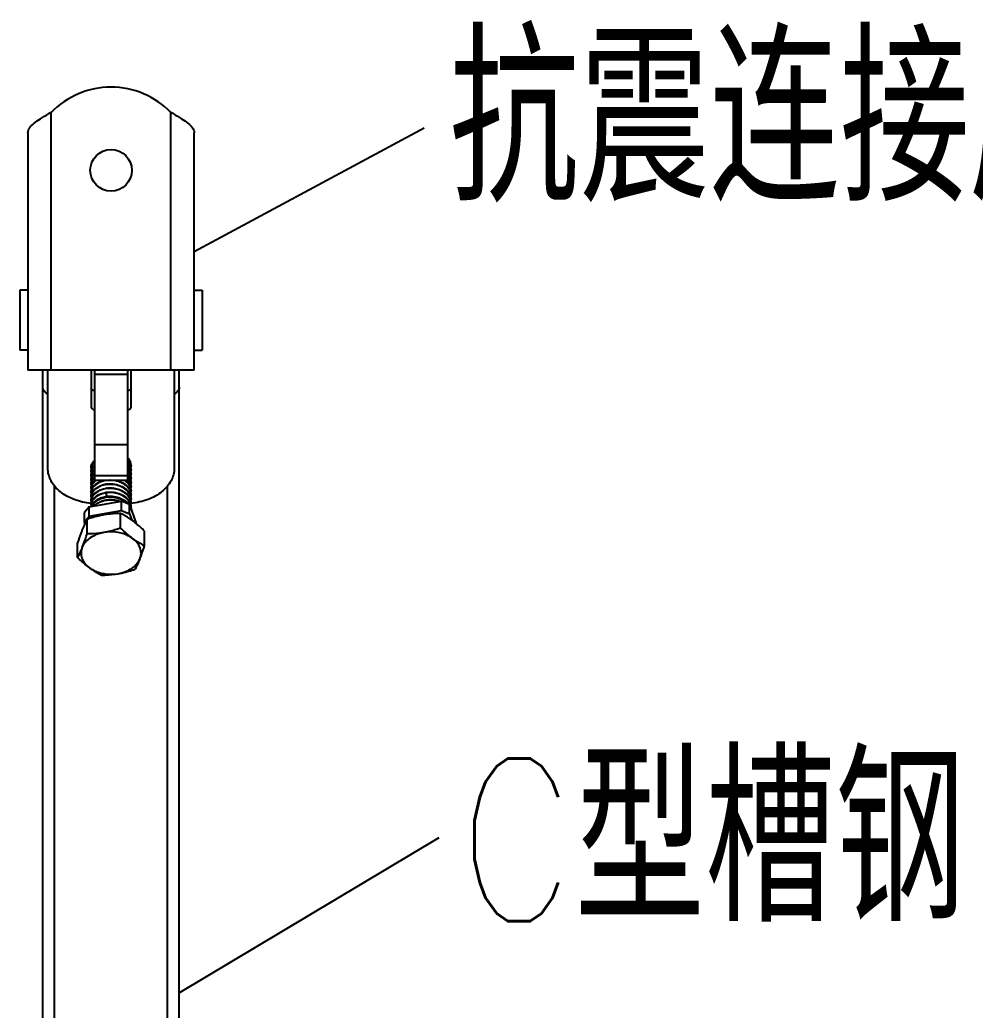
# Model space of a CAD drawing. Extents: x 1725261 to 1937680, y 860327 to 1571294.
# Drawn here: x 1854578 to 1856926, y 1229440 to 1231873 of the extents above; entities that cross this region are included whole.
import ezdxf

# ---------------------------------------------------------------- set-up
doc = ezdxf.new("R2010")
doc.units = 0
doc.header["$LTSCALE"] = 1000
doc.header["$MEASUREMENT"] = 0
doc.layers.add('W_DIM', color=4, linetype='Continuous')
doc.styles.get("Standard").update_dxf_attribs({"font": 'gbenor.shx', "bigfont": 'gbcbig.shx'})
doc.styles.add('wwp100', font='txt.shx', dxfattribs={"width": 0.7, "height": 400, "bigfont": 'hztxt.shx'})
doc.dimstyles.get("Standard").update_dxf_attribs({"dimtxt": 0.18, "dimasz": 0.18, "dimexe": 0.18, "dimexo": 0.0625, "dimgap": 0.09, "dimtad": 0, "dimtih": 1, "dimtoh": 1, "dimdec": 4, "dimzin": 0, "dimdsep": 46, "dimtxsty": 'Standard', "dimcen": 0.09, "dimadec": 0, "dimazin": 0, "dimtfac": 1, "dimtdec": 4, "dimtofl": 0, "dimtmove": 0, "dimatfit": 3, "dimfxl": 0, "dimtolj": 1, "dimtzin": 0, "dimarcsym": 0})

msp = doc.modelspace()

# ---------------------------------------------------------------- linework, layer by layer
for p, q in [((1854655.2, 1231012.7), (1854655.2, 1231645.3)), ((1854949.6, 1231012.7), (1854949.6, 1231645.3)), ((1854598, 1231595.2), (1854598, 1231012.7)), ((1855006.9, 1231012.7), (1855006.9, 1231595.2)), ((1854598, 1231209), (1854578.1, 1231209)), ((1854578.1, 1231209), (1854578.1, 1231061.8)), ((1855006.9, 1231209), (1855026.7, 1231209)), ((1855026.7, 1231209), (1855026.7, 1231061.8)), ((1854598, 1231061.8), (1854578.1, 1231061.8)), ((1855006.9, 1231061.8), (1855026.7, 1231061.8)), ((1855006.9, 1231012.7), (1854598, 1231012.7)), ((1854634.8, 1228442.4), (1854634.8, 1231012.7)), ((1854647, 1230771.1), (1854647, 1231012.7)), ((1854753.3, 1231012.7), (1854753.3, 1230921.5)), ((1854761.5, 1231012.7), (1854761.5, 1230741.8)), ((1854843.3, 1230741.8), (1854843.3, 1231012.7)), ((1854851.5, 1230921.5), (1854851.5, 1231012.7)), ((1854957.8, 1231012.7), (1854957.8, 1230771.1)), ((1854970.1, 1228442.4), (1854970.1, 1231012.7)), ((1854761.5, 1231002.8), (1854843.3, 1231002.8)), ((1854761.5, 1230829.4), (1854843.3, 1230829.4)), ((1854761.5, 1230753.8), (1854843.3, 1230753.8)), ((1854663.4, 1228563.3), (1854663.4, 1230728.3)), ((1854761.5, 1230741.8), (1854843.3, 1230741.8)), ((1854941.4, 1228563.3), (1854941.4, 1230728.3)), ((1854789.2, 1230710.7), (1854791.3, 1230702.2)), ((1854748.8, 1230676.9), (1854736.8, 1230662.9)), ((1854748.8, 1230676.9), (1854828.1, 1230690.8)), ((1854748.8, 1230653.8), (1854748.8, 1230676.9)), ((1854847.9, 1230682.3), (1854828.1, 1230690.8)), ((1854828.1, 1230667.6), (1854828.1, 1230690.8)), ((1854847.9, 1230682.3), (1854864.3, 1230635.5)), ((1854847.9, 1230659.2), (1854847.9, 1230682.3)), ((1854736.8, 1230639.8), (1854736.8, 1230662.9)), ((1854736.8, 1230639.8), (1854748.8, 1230653.8)), ((1854748.8, 1230653.8), (1854828.1, 1230667.6)), ((1854826, 1230624.4), (1854826, 1230660.3)), ((1854828.1, 1230667.6), (1854847.9, 1230659.2)), ((1854847.9, 1230659.2), (1854853.3, 1230643.9)), ((1854738.3, 1230635.6), (1854736.8, 1230639.8)), ((1854743.5, 1230610), (1854743.5, 1230645.9)), ((1854884.9, 1230581.1), (1854884.9, 1230617)), ((1854719.9, 1230552.3), (1854719.9, 1230588.1))]:
    msp.add_line(p, q)
msp.add_circle((1854802.4, 1231503.4), 51.1)
for centre, radius, start, end in [((1854802.4, 1231503.4), 204.4, 43.9455, 136.0545), ((1854808, 1231357.8), 325.5, 117.9978, 119.2622), ((1854796.8, 1231357.8), 325.5, 60.7378, 62.0022), ((1854815, 1230771.7), 37.9, 39.7045, 41.528), ((1854814.7, 1230770.1), 38.3, 41.2696, 41.5925), ((1854775.7, 1230770.4), 22.3, 176.7735, 180.0108), ((1854775.9, 1230770.4), 22.6, 180.0526, 191.0446), ((1854785.4, 1230756.1), 33.7, 135.4665, 138.8015), ((1854785.4, 1230745.9), 33.7, 135.4871, 138.7938), ((1854822.4, 1230775), 29.1, 18.4603, 20.6754), ((1854822.4, 1230764.9), 29.1, 18.4602, 20.6744), ((1854822.9, 1230776.4), 28.6, 15.9619, 18.4588), ((1854822.9, 1230766.3), 28.6, 15.9611, 18.4587), ((1854824.4, 1230775.5), 27.1, 350.0725, 359.9827), ((1854824.6, 1230775.5), 26.9, 2.6981, 5.2477), ((1854824.6, 1230775.5), 26.9, 0.008, 2.6973), ((1854775.7, 1230760.3), 22.3, 176.7894, 180.0075), ((1854775.9, 1230760.3), 22.6, 180.049, 190.9977), ((1854775.7, 1230750.2), 22.3, 176.785, 179.9983), ((1854775.9, 1230750.2), 22.6, 180.0405, 191.0531), ((1854785.4, 1230735.8), 33.7, 135.4659, 138.8093), ((1854785.4, 1230725.7), 33.7, 135.4702, 138.7951), ((1854815.3, 1230731.5), 37.5, 38.3867, 41.6033), ((1854814.9, 1230729.9), 37.9, 39.969, 41.5624), ((1854815.4, 1230720.2), 37.3, 37.6353, 41.5837), ((1854822.4, 1230754.7), 29.1, 18.4602, 20.6742), ((1854822.4, 1230744.6), 29.1, 18.4603, 20.6751), ((1854822.4, 1230734.5), 29.1, 18.4602, 20.6743), ((1854822.9, 1230756.2), 28.6, 15.9615, 18.4587), ((1854822.9, 1230746), 28.6, 15.9624, 18.4588), ((1854822.9, 1230735.9), 28.6, 15.9612, 18.4587), ((1854824.4, 1230765.4), 27.1, 350.1241, 359.9724), ((1854824.4, 1230755.3), 27.1, 350.1633, 359.9862), ((1854824.4, 1230745.1), 27.1, 350.0816, 359.9797), ((1854824.6, 1230765.4), 26.9, 359.9975, 2.695), ((1854824.6, 1230745.1), 26.9, 2.6985, 5.2581), ((1854824.6, 1230745.1), 26.9, 0.005, 2.6978), ((1854824.6, 1230755.2), 26.9, 0.011, 2.6839), ((1854775.7, 1230740.1), 22.3, 176.7769, 180.0081), ((1854775.9, 1230740.1), 22.6, 180.0497, 191.0016), ((1854775.7, 1230729.9), 22.3, 176.7867, 180.0021), ((1854775.9, 1230730), 22.6, 180.0437, 191.0051), ((1854775.7, 1230719.8), 22.3, 176.7795, 180.0015), ((1854786.1, 1230714.9), 34.7, 132.2645, 138.752), ((1854788.3, 1230712.6), 37.8, 129.2284, 132.3075), ((1854799.7, 1230678.9), 54.3, 98.9818, 101.0323), ((1854799.8, 1230668.5), 54.6, 99.0333, 99.9567), ((1854800.2, 1230665.1), 58.1, 82.211, 82.5185), ((1854822.4, 1230724.4), 29.1, 18.4602, 20.6747), ((1854822.4, 1230714.3), 29.1, 18.4603, 20.6749), ((1854822.9, 1230725.8), 28.6, 15.9616, 18.4587), ((1854822.9, 1230715.7), 28.6, 15.9612, 18.4587), ((1854824.4, 1230735), 27.1, 350.141, 359.976), ((1854824.4, 1230724.9), 27.1, 350.0747, 359.9827), ((1854824.6, 1230724.9), 26.9, 2.6886, 5.2518), ((1854824.6, 1230735), 26.9, 0.0011, 2.692), ((1854824.6, 1230724.9), 26.9, 0.008, 2.6878), ((1854775.9, 1230719.8), 22.6, 180.0437, 191.062), ((1854775.7, 1230709.7), 22.3, 176.7801, 180.0075), ((1854775.9, 1230709.7), 22.6, 180.049, 190.9954), ((1854775.7, 1230699.6), 22.3, 176.7856, 179.9966), ((1854775.9, 1230699.6), 22.6, 180.0384, 191.0179), ((1854799.8, 1230636.8), 65.9, 97.4386, 99.2614), ((1854799.6, 1230649.1), 53.8, 100.5055, 101.18), ((1854799.7, 1230648.5), 54.3, 98.9052, 100.5042), ((1854822.4, 1230704.1), 29.1, 18.4602, 20.6741), ((1854822.4, 1230694), 29.1, 18.4602, 20.6754), ((1854822.8, 1230705.5), 28.8, 18.117, 18.456), ((1854822.9, 1230695.4), 28.6, 15.9619, 18.4587), ((1854822.9, 1230705.6), 28.6, 15.9641, 18.119), ((1854824.4, 1230714.8), 27.1, 350.395, 359.9755), ((1854824.4, 1230704.7), 27.1, 350.1504, 359.9814), ((1854824.6, 1230694.5), 26.9, 2.6938, 5.2451), ((1854824.6, 1230714.8), 26.9, 0.0004, 2.6959), ((1854824.6, 1230704.6), 26.9, 0.0063, 2.6857), ((1854775.7, 1230689.5), 22.3, 176.7743, 180.0077), ((1854775.9, 1230689.5), 22.6, 180.0498, 191.0645), ((1854775.7, 1230679.3), 22.3, 176.7845, 184.2112), ((1854822.3, 1230673.7), 29.3, 18.4202, 20.7394), ((1854822.4, 1230683.9), 29.1, 18.4602, 20.6746), ((1854822.9, 1230685.3), 28.6, 15.9611, 18.4587), ((1854822.9, 1230675.2), 28.6, 15.8298, 18.459), ((1854824.4, 1230694.5), 27.1, 350.0711, 359.9827), ((1854824.4, 1230684.4), 27.1, 350.1078, 359.9722), ((1854824.6, 1230694.5), 26.9, 0.008, 2.693), ((1854824.6, 1230684.4), 26.9, 359.9973, 2.6949), ((1854824.4, 1230674.2), 27, 2.8574, 5.2194), ((1854824.5, 1230674.2), 27, 0.0081, 2.8567), ((1854824.4, 1230674.2), 27.1, 356.5315, 0.0065)]:
    msp.add_arc(centre, radius, start, end)
for points, knots in [([(1854598, 1231595.2), (1854598, 1231604.4), (1854610.6, 1231618.1), (1854629.6, 1231630.8), (1854642.2, 1231638.1), (1854648.9, 1231641.8)], [0, 0, 0, 0, 0.388881, 0.673899, 1, 1, 1, 1]), ([(1854955.9, 1231641.8), (1854962.6, 1231638.1), (1854975.2, 1231630.8), (1854994.3, 1231618.1), (1855006.9, 1231604.4), (1855006.9, 1231595.2)], [0, 0, 0, 0, 0.326101, 0.611119, 1, 1, 1, 1]), ([(1854647, 1230954), (1854643.5, 1230955.7), (1854637.5, 1230960.1), (1854634.8, 1230967.3), (1854634.8, 1230970.6)], [0, 0, 0, 0, 0.538137, 1, 1, 1, 1]), ([(1854761.5, 1230961.9), (1854759.5, 1230961.9), (1854755.8, 1230962.7), (1854753.3, 1230966.1), (1854753.3, 1230967.7)], [0, 0, 0, 0, 0.559761, 1, 1, 1, 1]), ([(1854851.5, 1230967.7), (1854851.5, 1230966.1), (1854849, 1230962.7), (1854845.3, 1230961.9), (1854843.3, 1230961.9)], [0, 0, 0, 0, 0.440239, 1, 1, 1, 1]), ([(1854970.1, 1230970.6), (1854970.1, 1230967.3), (1854967.3, 1230960.1), (1854961.3, 1230955.7), (1854957.9, 1230954)], [0, 0, 0, 0, 0.461863, 1, 1, 1, 1]), ([(1854753.3, 1230921.5), (1854753.3, 1230919.9), (1854755.8, 1230916.4), (1854759.5, 1230915.7), (1854761.5, 1230915.7)], [0, 0, 0, 0, 0.440239, 1, 1, 1, 1]), ([(1854843.3, 1230915.7), (1854845.3, 1230915.7), (1854849, 1230916.4), (1854851.5, 1230919.9), (1854851.5, 1230921.5)], [0, 0, 0, 0, 0.559761, 1, 1, 1, 1]), ([(1854849.7, 1230785.3), (1854849.3, 1230786.2), (1854847.7, 1230789.8), (1854845.4, 1230793.2), (1854843.5, 1230795.4)], [0, 0, 0, 0, 0.242679, 1, 1, 1, 1]), ([(1854844.1, 1230795.9), (1854844.8, 1230795.1), (1854847.2, 1230791.9), (1854849.1, 1230788.3), (1854850, 1230785.5)], [0, 0, 0, 0, 0.25881, 1, 1, 1, 1]), ([(1854753.9, 1230685.1), (1854739.6, 1230686.4), (1854712.4, 1230692.4), (1854677.4, 1230711.2), (1854653.2, 1230738.2), (1854647, 1230760.6), (1854647, 1230771.1)], [0, 0, 0, 0, 0.288185, 0.553327, 0.788006, 1, 1, 1, 1]), ([(1854753.3, 1230771.7), (1854753.3, 1230774.9), (1854754.9, 1230781.7), (1854758.9, 1230787.3), (1854761.4, 1230789.8)], [0, 0, 0, 0, 0.479607, 1, 1, 1, 1]), ([(1854753.3, 1230761.6), (1854753.3, 1230764.5), (1854754.6, 1230770.6), (1854758, 1230775.9), (1854760.1, 1230778.2)], [0, 0, 0, 0, 0.482588, 1, 1, 1, 1]), ([(1854761.4, 1230788.5), (1854759.1, 1230786.2), (1854755.3, 1230781), (1854753.6, 1230774.7), (1854753.4, 1230771.7)], [0, 0, 0, 0, 0.520009, 1, 1, 1, 1]), ([(1854761.4, 1230778.4), (1854759.1, 1230776.1), (1854755.3, 1230770.9), (1854753.6, 1230764.6), (1854753.4, 1230761.5)], [0, 0, 0, 0, 0.519993, 1, 1, 1, 1]), ([(1854849.7, 1230775.1), (1854849.3, 1230776.1), (1854847.7, 1230779.8), (1854845.4, 1230783.2), (1854843.3, 1230785.5)], [0, 0, 0, 0, 0.242549, 1, 1, 1, 1]), ([(1854843.3, 1230776.6), (1854844.1, 1230775.7), (1854846.9, 1230772.3), (1854849, 1230768.3), (1854850, 1230765.2)], [0, 0, 0, 0, 0.25988, 1, 1, 1, 1]), ([(1854849.7, 1230765), (1854849.3, 1230765.9), (1854847.7, 1230769.7), (1854845.4, 1230773), (1854843.3, 1230775.3)], [0, 0, 0, 0, 0.242552, 1, 1, 1, 1]), ([(1854843.4, 1230786.7), (1854844.1, 1230785.8), (1854846.9, 1230782.4), (1854849, 1230778.4), (1854850, 1230775.3)], [0, 0, 0, 0, 0.25985, 1, 1, 1, 1]), ([(1854957.8, 1230771.1), (1854957.8, 1230760.6), (1854951.7, 1230738.3), (1854927.6, 1230711.3), (1854892.8, 1230692.5), (1854865.7, 1230686.5), (1854851.5, 1230685.2)], [0, 0, 0, 0, 0.212085, 0.446759, 0.711828, 1, 1, 1, 1]), ([(1854753.3, 1230751.4), (1854753.3, 1230754.4), (1854754.6, 1230760.5), (1854758, 1230765.7), (1854760.1, 1230768.1)], [0, 0, 0, 0, 0.482583, 1, 1, 1, 1]), ([(1854753.3, 1230741.3), (1854753.3, 1230744.3), (1854754.6, 1230750.4), (1854758, 1230755.6), (1854760.1, 1230758)], [0, 0, 0, 0, 0.482587, 1, 1, 1, 1]), ([(1854753.3, 1230731.2), (1854753.3, 1230734.1), (1854754.6, 1230740.3), (1854758, 1230745.5), (1854760.1, 1230747.9)], [0, 0, 0, 0, 0.482586, 1, 1, 1, 1]), ([(1854761.4, 1230768.3), (1854759.1, 1230765.9), (1854755.3, 1230760.8), (1854753.6, 1230754.5), (1854753.4, 1230751.4)], [0, 0, 0, 0, 0.52002, 1, 1, 1, 1]), ([(1854761.4, 1230758.2), (1854759.1, 1230755.8), (1854755.3, 1230750.6), (1854753.6, 1230744.3), (1854753.4, 1230741.3)], [0, 0, 0, 0, 0.520002, 1, 1, 1, 1]), ([(1854761.4, 1230748), (1854759.1, 1230745.7), (1854755.3, 1230740.5), (1854753.6, 1230734.2), (1854753.4, 1230731.2)], [0, 0, 0, 0, 0.520001, 1, 1, 1, 1]), ([(1854843.3, 1230766.5), (1854844.1, 1230765.6), (1854846.9, 1230762.2), (1854849, 1230758.2), (1854850, 1230755.1)], [0, 0, 0, 0, 0.259876, 1, 1, 1, 1]), ([(1854849.7, 1230754.9), (1854849.3, 1230755.8), (1854847.7, 1230759.5), (1854845.4, 1230762.9), (1854843.3, 1230765.2)], [0, 0, 0, 0, 0.242544, 1, 1, 1, 1]), ([(1854843.3, 1230746.2), (1854844.1, 1230745.4), (1854846.9, 1230741.9), (1854849, 1230738), (1854850, 1230734.9)], [0, 0, 0, 0, 0.259878, 1, 1, 1, 1]), ([(1854849.7, 1230744.8), (1854849.4, 1230745.6), (1854847.9, 1230749), (1854845.8, 1230752.1), (1854844, 1230754.3)], [0, 0, 0, 0, 0.243219, 1, 1, 1, 1]), ([(1854844.7, 1230754.8), (1854845.3, 1230754), (1854847.5, 1230751), (1854849.2, 1230747.6), (1854850, 1230745)], [0, 0, 0, 0, 0.258068, 1, 1, 1, 1]), ([(1854753.3, 1230721.1), (1854753.3, 1230724), (1854754.6, 1230730.2), (1854758, 1230735.4), (1854760.1, 1230737.8)], [0, 0, 0, 0, 0.482585, 1, 1, 1, 1]), ([(1854753.3, 1230711), (1854753.3, 1230713.9), (1854754.6, 1230720), (1854758, 1230725.3), (1854760.1, 1230727.6)], [0, 0, 0, 0, 0.482588, 1, 1, 1, 1]), ([(1854766, 1230741.9), (1854762.5, 1230739.3), (1854756.4, 1230733.2), (1854753.6, 1230725), (1854753.4, 1230721.1)], [0, 0, 0, 0, 0.52908, 1, 1, 1, 1]), ([(1854797.9, 1230741.9), (1854792.2, 1230741.7), (1854781.2, 1230740), (1854766.9, 1230733.4), (1854756.6, 1230723.6), (1854753.6, 1230715), (1854753.4, 1230711)], [0, 0, 0, 0, 0.291873, 0.559175, 0.79302, 1, 1, 1, 1]), ([(1854849.7, 1230704.3), (1854848, 1230708.6), (1854842.4, 1230716.9), (1854829.7, 1230725.8), (1854813.9, 1230731.1), (1854796.8, 1230732.4), (1854780.4, 1230729.6), (1854766.4, 1230723), (1854756.5, 1230713.2), (1854753.6, 1230704.8), (1854753.4, 1230700.8)], [0, 0, 0, 0, 0.114222, 0.241564, 0.380183, 0.523375, 0.662466, 0.789658, 0.901085, 1, 1, 1, 1]), ([(1854849.7, 1230694.2), (1854848, 1230698.5), (1854842.4, 1230706.8), (1854829.7, 1230715.7), (1854813.9, 1230721), (1854796.8, 1230722.3), (1854780.4, 1230719.5), (1854766.4, 1230712.9), (1854756.5, 1230703.1), (1854753.6, 1230694.7), (1854753.4, 1230690.7)], [0, 0, 0, 0, 0.11422, 0.241557, 0.38018, 0.523371, 0.662464, 0.789655, 0.901082, 1, 1, 1, 1]), ([(1854760.1, 1230727.6), (1854761.6, 1230729.4), (1854769.3, 1230736.5), (1854779.4, 1230740.4), (1854787.2, 1230741.9)], [0, 0, 0, 0, 0.228177, 1, 1, 1, 1]), ([(1854760.1, 1230717.5), (1854765.5, 1230723.7), (1854777.6, 1230730.2), (1854795, 1230733.3), (1854809.4, 1230732.9), (1854823.2, 1230729.6), (1854835.4, 1230723.5), (1854844.8, 1230715.2), (1854848.8, 1230708.1), (1854850, 1230704.5)], [0, 0, 0, 0, 0.235001, 0.369196, 0.507414, 0.643709, 0.772807, 0.891505, 1, 1, 1, 1]), ([(1854760.1, 1230707.4), (1854765.5, 1230713.6), (1854777.6, 1230720.1), (1854795, 1230723.2), (1854809.4, 1230722.8), (1854823.2, 1230719.5), (1854835.4, 1230713.4), (1854844.8, 1230705), (1854848.8, 1230698), (1854850, 1230694.4)], [0, 0, 0, 0, 0.234995, 0.369193, 0.507415, 0.643708, 0.772808, 0.891506, 1, 1, 1, 1]), ([(1854791.2, 1230732.6), (1854793, 1230732.8), (1854800.1, 1230733.6), (1854807.3, 1230733.1), (1854812.6, 1230731.9)], [0, 0, 0, 0, 0.247797, 1, 1, 1, 1]), ([(1854791.2, 1230722.4), (1854792.5, 1230722.6), (1854798, 1230723.3), (1854803.6, 1230723.2), (1854807.7, 1230722.6)], [0, 0, 0, 0, 0.247252, 1, 1, 1, 1]), ([(1854849.7, 1230714.4), (1854848.1, 1230718.5), (1854843, 1230726.3), (1854831.4, 1230734.9), (1854816.9, 1230740.5), (1854806.2, 1230741.8), (1854800.8, 1230741.9)], [0, 0, 0, 0, 0.218898, 0.461373, 0.725247, 1, 1, 1, 1]), ([(1854813.2, 1230741.9), (1854817.5, 1230741.1), (1854825.8, 1230738.6), (1854836.8, 1230732.6), (1854845.3, 1230724.6), (1854848.9, 1230718), (1854850, 1230714.6)], [0, 0, 0, 0, 0.276521, 0.537648, 0.778453, 1, 1, 1, 1]), ([(1854849.7, 1230724.5), (1854848.4, 1230728), (1854844.3, 1230734.6), (1854838.5, 1230739.7), (1854835.2, 1230741.9)], [0, 0, 0, 0, 0.478395, 1, 1, 1, 1]), ([(1854837.1, 1230741.8), (1854840.1, 1230739.6), (1854845.4, 1230734.5), (1854848.9, 1230728), (1854850, 1230724.7)], [0, 0, 0, 0, 0.520421, 1, 1, 1, 1]), ([(1854849.7, 1230734.7), (1854849.4, 1230735.4), (1854848.1, 1230738.3), (1854846.4, 1230741.1), (1854845, 1230743)], [0, 0, 0, 0, 0.244171, 1, 1, 1, 1]), ([(1854753.3, 1230700.8), (1854753.3, 1230703.8), (1854754.6, 1230709.9), (1854758, 1230715.1), (1854760.1, 1230717.5)], [0, 0, 0, 0, 0.482586, 1, 1, 1, 1]), ([(1854753.3, 1230690.7), (1854753.3, 1230693.7), (1854754.6, 1230699.8), (1854758, 1230705), (1854760.1, 1230707.4)], [0, 0, 0, 0, 0.482586, 1, 1, 1, 1]), ([(1854753.3, 1230680.6), (1854753.3, 1230683.5), (1854754.6, 1230689.7), (1854758, 1230694.9), (1854760.1, 1230697.3)], [0, 0, 0, 0, 0.482589, 1, 1, 1, 1]), ([(1854789.2, 1230710.7), (1854784.4, 1230709.9), (1854775.4, 1230707.4), (1854763.9, 1230700.6), (1854755.9, 1230691.5), (1854753.6, 1230684.1), (1854753.4, 1230680.6)], [0, 0, 0, 0, 0.290521, 0.554658, 0.788516, 1, 1, 1, 1]), ([(1854840.5, 1230685.7), (1854834.5, 1230691.2), (1854822.9, 1230697.2), (1854806.2, 1230700.4), (1854793.1, 1230700.4), (1854780.6, 1230697.9), (1854766.7, 1230692.1), (1854758.3, 1230684.2), (1854755.5, 1230678.1)], [0, 0, 0, 0, 0.255096, 0.39268, 0.530602, 0.663916, 0.788307, 1, 1, 1, 1]), ([(1854760.1, 1230697.3), (1854761.7, 1230699.1), (1854769.8, 1230706.5), (1854780.6, 1230710.5), (1854789, 1230711.9)], [0, 0, 0, 0, 0.22749, 1, 1, 1, 1]), ([(1854760.1, 1230687.1), (1854761.7, 1230689), (1854769.9, 1230696.5), (1854780.8, 1230700.4), (1854789.2, 1230701.8)], [0, 0, 0, 0, 0.227377, 1, 1, 1, 1]), ([(1854775.4, 1230688.8), (1854778.9, 1230690.6), (1854794.6, 1230696.4), (1854812.7, 1230695.1), (1854824.3, 1230690.2)], [0, 0, 0, 0, 0.239303, 1, 1, 1, 1]), ([(1854788.2, 1230711.7), (1854790.2, 1230712.2), (1854798.6, 1230713.5), (1854807.4, 1230712.9), (1854813.6, 1230711.4)], [0, 0, 0, 0, 0.246468, 1, 1, 1, 1]), ([(1854789, 1230711.9), (1854795.4, 1230713), (1854808.5, 1230713.2), (1854826.9, 1230708.3), (1854841.9, 1230698.8), (1854848.4, 1230689.2), (1854850, 1230684.3)], [0, 0, 0, 0, 0.271171, 0.538307, 0.783282, 1, 1, 1, 1]), ([(1854849.6, 1230684.1), (1854847.8, 1230688.8), (1854841.2, 1230698.1), (1854826.4, 1230707.3), (1854808.3, 1230711.9), (1854795.5, 1230711.7), (1854789.2, 1230710.7)], [0, 0, 0, 0, 0.217951, 0.46337, 0.729831, 1, 1, 1, 1]), ([(1854791.3, 1230702.1), (1854801.4, 1230703.4), (1854821.4, 1230701.8), (1854839.1, 1230691), (1854844.8, 1230683.8)], [0, 0, 0, 0, 0.526254, 1, 1, 1, 1]), ([(1854791.3, 1230702.2), (1854793.1, 1230702.5), (1854800.4, 1230703.3), (1854807.9, 1230702.7), (1854813.2, 1230701.4)], [0, 0, 0, 0, 0.247915, 1, 1, 1, 1]), ([(1854754.6, 1230678), (1854754.9, 1230678.8), (1854756.2, 1230682.1), (1854758.3, 1230685.1), (1854760.1, 1230687.1)], [0, 0, 0, 0, 0.241445, 1, 1, 1, 1]), ([(1854761.3, 1230679.2), (1854768.4, 1230686.5), (1854784.4, 1230693.3), (1854806.2, 1230694.2), (1854817.7, 1230691.8), (1854823.1, 1230689.9)], [0, 0, 0, 0, 0.470214, 0.736055, 1, 1, 1, 1]), ([(1854784.7, 1230656.8), (1854781.3, 1230656.2), (1854767.3, 1230653.4), (1854753.6, 1230649.4), (1854743.5, 1230645.9)], [0, 0, 0, 0, 0.248499, 1, 1, 1, 1]), ([(1854826, 1230660.3), (1854822.6, 1230660.3), (1854808.8, 1230660), (1854795, 1230658.6), (1854784.7, 1230656.8)], [0, 0, 0, 0, 0.246121, 1, 1, 1, 1]), ([(1854855.5, 1230642.4), (1854853, 1230644.2), (1854843.6, 1230650.8), (1854833.6, 1230656.5), (1854826, 1230660.3)], [0, 0, 0, 0, 0.263099, 1, 1, 1, 1]), ([(1854743.5, 1230645.9), (1854742.5, 1230644), (1854738.2, 1230635.8), (1854734.4, 1230627.4), (1854731.7, 1230620.8)], [0, 0, 0, 0, 0.226572, 1, 1, 1, 1]), ([(1854826, 1230624.4), (1854822.6, 1230623.3), (1854809.1, 1230618.8), (1854795.2, 1230615.3), (1854784.7, 1230613.5)], [0, 0, 0, 0, 0.251163, 1, 1, 1, 1]), ([(1854855.5, 1230599), (1854852.9, 1230600.9), (1854842.7, 1230608.8), (1854833.1, 1230617.6), (1854826, 1230624.4)], [0, 0, 0, 0, 0.240981, 1, 1, 1, 1]), ([(1854884.9, 1230617), (1854882.5, 1230619.3), (1854873.1, 1230628.3), (1854863.2, 1230636.7), (1854855.5, 1230642.4)], [0, 0, 0, 0, 0.257895, 1, 1, 1, 1]), ([(1854731.7, 1230620.8), (1854730.7, 1230618.3), (1854726.5, 1230607.5), (1854722.7, 1230596.6), (1854719.9, 1230588.1)], [0, 0, 0, 0, 0.233658, 1, 1, 1, 1]), ([(1854784.7, 1230613.5), (1854778.7, 1230612.4), (1854767, 1230609.2), (1854751.4, 1230601.3), (1854739.1, 1230590.7), (1854733.6, 1230581.9), (1854731.7, 1230577.4)], [0, 0, 0, 0, 0.27851, 0.540172, 0.780428, 1, 1, 1, 1]), ([(1854731.7, 1230577.4), (1854732.7, 1230579.9), (1854737, 1230590.7), (1854740.7, 1230601.6), (1854743.5, 1230610)], [0, 0, 0, 0, 0.233658, 1, 1, 1, 1]), ([(1854784.7, 1230613.5), (1854781.3, 1230612.9), (1854767.6, 1230610.8), (1854753.8, 1230610.1), (1854743.5, 1230610)], [0, 0, 0, 0, 0.254083, 1, 1, 1, 1]), ([(1854855.5, 1230599), (1854850.8, 1230602.4), (1854829.3, 1230614.3), (1854803.1, 1230616.7), (1854784.7, 1230613.5)], [0, 0, 0, 0, 0.235366, 1, 1, 1, 1]), ([(1854873.1, 1230548.5), (1854874.9, 1230552.7), (1854876.9, 1230561.9), (1854874.6, 1230576), (1854867.2, 1230588.9), (1854859.7, 1230595.9), (1854855.5, 1230599)], [0, 0, 0, 0, 0.238229, 0.47528, 0.726056, 1, 1, 1, 1]), ([(1854855.5, 1230599), (1854857.9, 1230597.2), (1854867.3, 1230590.6), (1854877.3, 1230584.9), (1854884.9, 1230581.1)], [0, 0, 0, 0, 0.263099, 1, 1, 1, 1]), ([(1854731.7, 1230577.4), (1854730.7, 1230575), (1854727.1, 1230566.5), (1854723.1, 1230558.2), (1854719.9, 1230552.3)], [0, 0, 0, 0, 0.275005, 1, 1, 1, 1]), ([(1854731.7, 1230577.4), (1854730, 1230573.2), (1854727.9, 1230564), (1854730.3, 1230549.9), (1854737.7, 1230537), (1854745.1, 1230530), (1854749.4, 1230526.9)], [0, 0, 0, 0, 0.238229, 0.47528, 0.726056, 1, 1, 1, 1]), ([(1854873.1, 1230548.5), (1854874.1, 1230551), (1854878.4, 1230561.8), (1854882.1, 1230572.7), (1854884.9, 1230581.1)], [0, 0, 0, 0, 0.233658, 1, 1, 1, 1]), ([(1854749.4, 1230526.9), (1854746.9, 1230528.7), (1854736.6, 1230536.6), (1854727, 1230545.4), (1854719.9, 1230552.3)], [0, 0, 0, 0, 0.240981, 1, 1, 1, 1]), ([(1854749.4, 1230526.9), (1854751.8, 1230525.1), (1854761.2, 1230518.5), (1854771.2, 1230512.7), (1854778.8, 1230509)], [0, 0, 0, 0, 0.263099, 1, 1, 1, 1]), ([(1854749.4, 1230526.9), (1854754, 1230523.5), (1854775.5, 1230511.6), (1854801.7, 1230509.2), (1854820.1, 1230512.4)], [0, 0, 0, 0, 0.235366, 1, 1, 1, 1]), ([(1854820.1, 1230512.4), (1854826.2, 1230513.5), (1854837.8, 1230516.7), (1854853.4, 1230524.6), (1854865.7, 1230535.2), (1854871.3, 1230544), (1854873.1, 1230548.5)], [0, 0, 0, 0, 0.27851, 0.540172, 0.780428, 1, 1, 1, 1]), ([(1854873.1, 1230548.5), (1854872.2, 1230546.2), (1854868.6, 1230537.6), (1854864.5, 1230529.3), (1854861.3, 1230523.4)], [0, 0, 0, 0, 0.275005, 1, 1, 1, 1]), ([(1854778.8, 1230509), (1854782.2, 1230509), (1854796, 1230509.3), (1854809.8, 1230510.6), (1854820.1, 1230512.4)], [0, 0, 0, 0, 0.246121, 1, 1, 1, 1]), ([(1854820.1, 1230512.4), (1854823.6, 1230513), (1854837.5, 1230515.8), (1854851.2, 1230519.9), (1854861.3, 1230523.4)], [0, 0, 0, 0, 0.248499, 1, 1, 1, 1])]:
    msp.add_open_spline(points, degree=3, knots=knots)
for points in [[(1854851.4, 1230777.9), (1854851.2, 1230780.1), (1854850.7, 1230782.2), (1854850, 1230784.2)], [(1854851.4, 1230766.6), (1854851.3, 1230769.1), (1854850.8, 1230771.7), (1854850, 1230774.1)], [(1854850.4, 1230784.3), (1854851.1, 1230781.8), (1854851.5, 1230779.3), (1854851.5, 1230776.7)], [(1854850.4, 1230774.1), (1854851.1, 1230771.7), (1854851.5, 1230769.2), (1854851.5, 1230766.6)], [(1854851.4, 1230756.5), (1854851.3, 1230759), (1854850.8, 1230761.6), (1854850, 1230764)], [(1854851.4, 1230747.6), (1854851.2, 1230749.7), (1854850.7, 1230751.8), (1854850, 1230753.8)], [(1854850.4, 1230764), (1854851.1, 1230761.6), (1854851.5, 1230759), (1854851.5, 1230756.5)], [(1854850.4, 1230753.9), (1854851.1, 1230751.5), (1854851.5, 1230748.9), (1854851.5, 1230746.4)], [(1854851.4, 1230736.3), (1854851.3, 1230738.8), (1854850.8, 1230741.3), (1854850, 1230743.7)], [(1854851.4, 1230727.3), (1854851.2, 1230729.5), (1854850.7, 1230731.6), (1854850, 1230733.6)], [(1854851.4, 1230716), (1854851.3, 1230718.6), (1854850.8, 1230721.1), (1854850, 1230723.5)], [(1854850.4, 1230743.8), (1854851.1, 1230741.4), (1854851.5, 1230738.8), (1854851.5, 1230736.3)], [(1854850.4, 1230733.7), (1854851.1, 1230731.2), (1854851.5, 1230728.7), (1854851.5, 1230726.1)], [(1854850.4, 1230723.6), (1854851.1, 1230721.1), (1854851.5, 1230718.6), (1854851.5, 1230716)], [(1854851.4, 1230705.9), (1854851.3, 1230708.4), (1854850.8, 1230711), (1854850, 1230713.4)], [(1854851.4, 1230697), (1854851.2, 1230699.1), (1854850.7, 1230701.2), (1854850, 1230703.2)], [(1854850.4, 1230713.4), (1854851.1, 1230711), (1854851.5, 1230708.4), (1854851.5, 1230705.9)], [(1854850.4, 1230703.3), (1854851.1, 1230700.9), (1854851.5, 1230698.3), (1854851.5, 1230695.8)], [(1854851.4, 1230685.7), (1854851.3, 1230688.2), (1854850.8, 1230690.7), (1854850, 1230693.1)], [(1854851.4, 1230676.7), (1854851.2, 1230678.8), (1854850.7, 1230680.9), (1854850, 1230682.9)], [(1854850.4, 1230693.2), (1854851.1, 1230690.8), (1854851.5, 1230688.2), (1854851.5, 1230685.7)], [(1854850.4, 1230683), (1854851.1, 1230680.6), (1854851.5, 1230678.1), (1854851.5, 1230675.5)]]:
    msp.add_open_spline(points, degree=3)

# ---------------------------------------------------------------- texts
at = {"layer": 'W_DIM', "color": 7, "style": 'wwp100', "width": 0.8}
for s, p in [('抗震连接座A', (1855633.3, 1231427.3)), ('C型槽钢', (1855654.2, 1229658.5))]:
    msp.add_text(s, height=400, dxfattribs=at).set_placement(p)

# ---------------------------------------------------------------- leaders
for points in [[(1855006.9, 1231304), (1855572.1, 1231607.4)], [(1854970.1, 1229482.5), (1855608.7, 1229864.3)]]:
    msp.add_leader(points, dimstyle='Standard', override={"dimgap": 20})

doc.saveas('drawing.dxf')
